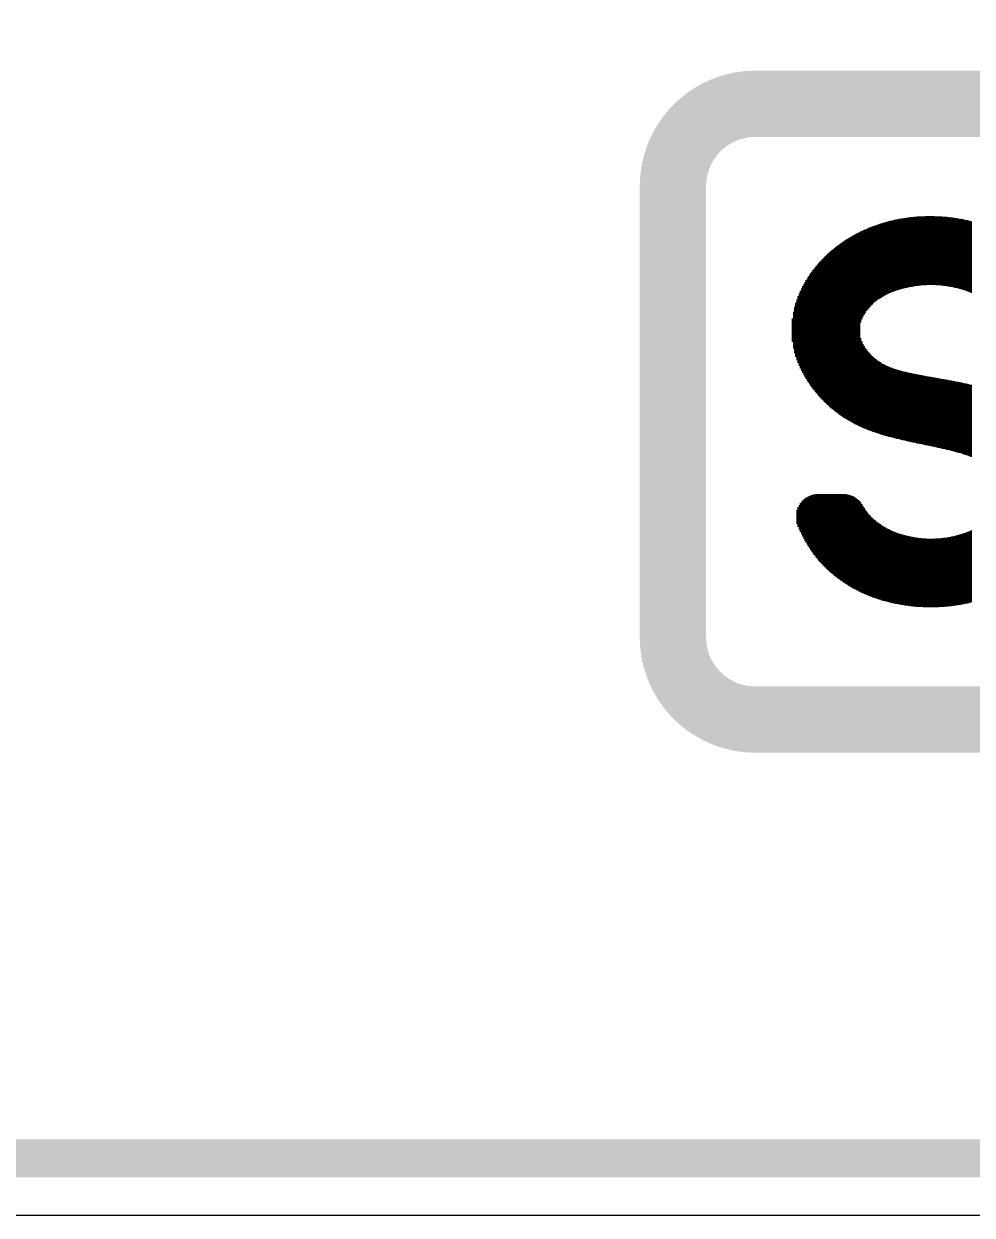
# Model space of a CAD drawing. Extents: x 4.9 to 38.9, y -1.1 to 21.9.
# Drawn here: x 22.443 to 23.444, y 7.063 to 8.321 of the extents above; entities that cross this region are included whole.
import ezdxf

# ---------------------------------------------------------------- set-up
doc = ezdxf.new("R2010")
doc.units = 0
doc.layers.get('0').update_dxf_attribs({"linetype": 'CONTINUOUS'})

msp = doc.modelspace()

# ---------------------------------------------------------------- linework, layer by layer
at = {"linetype": 'CONTINUOUS'}
for p, q in [((23.3505, 8.0335), (23.3505, 8.1107)), ((23.3517, 8.0342), (23.3517, 8.1111)), ((23.3529, 8.0348), (23.3529, 8.1114)), ((23.3541, 8.0354), (23.3541, 8.1118)), ((23.3553, 8.036), (23.3553, 8.1121)), ((23.3565, 8.0365), (23.3565, 8.1124)), ((23.3577, 8.037), (23.3577, 8.1127)), ((23.3589, 8.0375), (23.3589, 8.113)), ((23.3601, 8.038), (23.3601, 8.1133)), ((23.3613, 8.0384), (23.3613, 8.1135)), ((23.3625, 8.0389), (23.3625, 8.1138)), ((23.3637, 8.0393), (23.3637, 8.1141)), ((23.365, 8.0397), (23.365, 8.1143)), ((23.3662, 8.0401), (23.3662, 8.1146)), ((23.3674, 8.0404), (23.3674, 8.1148)), ((23.3686, 8.0408), (23.3686, 8.115)), ((23.3698, 8.0411), (23.3698, 8.1152)), ((23.371, 8.0415), (23.371, 8.1154)), ((23.3722, 8.0418), (23.3722, 8.1156)), ((23.3734, 8.042), (23.3734, 8.1158)), ((23.3746, 8.0423), (23.3746, 8.116)), ((23.3758, 8.0426), (23.3758, 8.1161)), ((23.377, 8.0428), (23.377, 8.1163)), ((23.3782, 8.0431), (23.3782, 8.1164)), ((23.3794, 8.0433), (23.3794, 8.1166)), ((23.3806, 8.0435), (23.3806, 8.1167)), ((23.3818, 8.0437), (23.3818, 8.1168)), ((23.383, 8.0439), (23.383, 8.1169)), ((23.3842, 8.0441), (23.3842, 8.117)), ((23.3854, 8.0442), (23.3854, 8.1172)), ((23.3866, 8.0444), (23.3866, 8.1173)), ((23.3878, 8.0446), (23.3878, 8.1173)), ((23.389, 8.0447), (23.389, 8.1174)), ((23.3902, 8.0448), (23.3902, 8.1175)), ((23.3914, 8.0449), (23.3914, 8.1175)), ((23.3926, 8.045), (23.3926, 8.1176)), ((23.3938, 8.045), (23.3938, 8.1176)), ((23.395, 8.0451), (23.395, 8.1177)), ((23.3962, 8.0452), (23.3962, 8.1177)), ((23.3974, 8.0452), (23.3974, 8.1177)), ((23.3987, 8.0452), (23.3987, 8.1177)), ((23.3999, 8.0452), (23.3999, 8.1177)), ((23.4011, 8.0453), (23.4011, 8.1177)), ((23.4023, 8.0452), (23.4023, 8.1177)), ((23.4035, 8.0452), (23.4035, 8.1177)), ((23.4047, 8.0452), (23.4047, 8.1176)), ((23.4059, 8.0451), (23.4059, 8.1176)), ((23.4071, 8.0451), (23.4071, 8.1176)), ((23.4083, 8.045), (23.4083, 8.1175)), ((23.4095, 8.0449), (23.4095, 8.1174)), ((23.4107, 8.0448), (23.4107, 8.1174)), ((23.4119, 8.0447), (23.4119, 8.1173)), ((23.4131, 8.0446), (23.4131, 8.1172)), ((23.4143, 8.0444), (23.4143, 8.1171)), ((23.4155, 8.0443), (23.4155, 8.117)), ((23.4167, 8.0441), (23.4167, 8.1169)), ((23.4179, 8.0439), (23.4179, 8.1168)), ((23.4191, 8.0437), (23.4191, 8.1166)), ((23.4203, 8.0435), (23.4203, 8.1165)), ((23.4215, 8.0433), (23.4215, 8.1164)), ((23.4227, 8.0431), (23.4227, 8.1162)), ((23.4239, 8.0428), (23.4239, 8.116)), ((23.4251, 8.0426), (23.4251, 8.1159)), ((23.4263, 8.0423), (23.4263, 8.1157)), ((23.4275, 8.042), (23.4275, 8.1155)), ((23.4287, 8.0417), (23.4287, 8.1153)), ((23.4299, 8.0414), (23.4299, 8.1151)), ((23.4311, 8.0411), (23.4311, 8.1149)), ((23.4324, 8.0408), (23.4324, 8.1147)), ((23.4336, 8.0404), (23.4336, 8.1145)), ((23.4348, 8.04), (23.4348, 8.1142)), ((23.436, 8.0396), (23.436, 8.114)), ((23.4372, 8.0392), (23.4372, 8.1137)), ((23.4384, 8.0388), (23.4384, 8.1134)), ((23.4396, 8.0383), (23.4396, 8.1132)), ((23.4408, 8.0378), (23.4408, 8.1129)), ((23.442, 8.0373), (23.442, 8.1126)), ((23.4432, 8.0368), (23.4432, 8.1123)), ((23.3204, 7.8984), (23.3204, 8.0984)), ((23.3216, 7.8978), (23.3216, 8.0991)), ((23.3228, 7.8972), (23.3228, 8.0997)), ((23.324, 7.8966), (23.324, 8.1003)), ((23.3252, 7.896), (23.3252, 8.1009)), ((23.3264, 8.0054), (23.3264, 8.1015)), ((23.3276, 8.009), (23.3276, 8.1021)), ((23.3288, 8.0117), (23.3288, 8.1026)), ((23.33, 8.0139), (23.33, 8.1032)), ((23.3313, 8.0159), (23.3313, 8.1037)), ((23.3325, 8.0177), (23.3325, 8.1042)), ((23.3337, 8.0193), (23.3337, 8.1048)), ((23.3349, 8.0208), (23.3349, 8.1053)), ((23.3361, 8.0222), (23.3361, 8.1057)), ((23.3373, 8.0235), (23.3373, 8.1062)), ((23.3385, 8.0247), (23.3385, 8.1067)), ((23.3397, 8.0258), (23.3397, 8.1071)), ((23.3409, 8.0269), (23.3409, 8.1076)), ((23.3421, 8.0279), (23.3421, 8.108)), ((23.3433, 8.0288), (23.3433, 8.1084)), ((23.3445, 8.0297), (23.3445, 8.1088)), ((23.3457, 8.0306), (23.3457, 8.1092)), ((23.3469, 8.0314), (23.3469, 8.1097)), ((23.3481, 8.0321), (23.3481, 8.11)), ((23.3493, 8.0328), (23.3493, 8.1104)), ((23.3012, 7.9104), (23.3012, 8.086)), ((23.3024, 7.9095), (23.3024, 8.0869)), ((23.3036, 7.9086), (23.3036, 8.0878)), ((23.3048, 7.9077), (23.3048, 8.0887)), ((23.306, 7.9069), (23.306, 8.0895)), ((23.3072, 7.9061), (23.3072, 8.0903)), ((23.3084, 7.9053), (23.3084, 8.0911)), ((23.3096, 7.9045), (23.3096, 8.092)), ((23.3108, 7.9038), (23.3108, 8.0928)), ((23.312, 7.903), (23.312, 8.0935)), ((23.3132, 7.9023), (23.3132, 8.0942)), ((23.3144, 7.9016), (23.3144, 8.095)), ((23.3156, 7.9009), (23.3156, 8.0957)), ((23.3168, 7.9003), (23.3168, 8.0964)), ((23.318, 7.8996), (23.318, 8.0971)), ((23.3192, 7.899), (23.3192, 8.0977)), ((23.2867, 7.9231), (23.2867, 8.0732)), ((23.2879, 7.9219), (23.2879, 8.0744)), ((23.2891, 7.9207), (23.2891, 8.0756)), ((23.2903, 7.9195), (23.2903, 8.0768)), ((23.2915, 7.9185), (23.2915, 8.0779)), ((23.2927, 7.9174), (23.2927, 8.079)), ((23.2939, 7.9163), (23.2939, 8.0801)), ((23.2951, 7.9152), (23.2951, 8.0811)), ((23.2964, 7.9142), (23.2964, 8.0821)), ((23.2976, 7.9132), (23.2976, 8.0831)), ((23.2988, 7.9123), (23.2988, 8.0841)), ((23.3, 7.9113), (23.3, 8.0851)), ((23.2759, 7.9356), (23.2759, 8.0608)), ((23.2771, 7.934), (23.2771, 8.0623)), ((23.2783, 7.9325), (23.2783, 8.0638)), ((23.2795, 7.9311), (23.2795, 8.0653)), ((23.2807, 7.9296), (23.2807, 8.0667)), ((23.2819, 7.9283), (23.2819, 8.0681)), ((23.2831, 7.9269), (23.2831, 8.0694)), ((23.2843, 7.9256), (23.2843, 8.0707)), ((23.2855, 7.9243), (23.2855, 8.072)), ((23.2675, 7.9481), (23.2675, 8.0481)), ((23.2687, 7.946), (23.2687, 8.0502)), ((23.2699, 7.9441), (23.2699, 8.0521)), ((23.2711, 7.9423), (23.2711, 8.054)), ((23.2723, 7.9405), (23.2723, 8.0558)), ((23.2735, 7.9388), (23.2735, 8.0575)), ((23.2747, 7.9372), (23.2747, 8.0591)), ((23.2614, 7.9597), (23.2614, 8.036)), ((23.2627, 7.9571), (23.2627, 8.0389)), ((23.2639, 7.9546), (23.2639, 8.0414)), ((23.2651, 7.9523), (23.2651, 8.0438)), ((23.2663, 7.9501), (23.2663, 8.046)), ((23.2578, 7.9693), (23.2578, 8.0262)), ((23.259, 7.9657), (23.259, 8.0298)), ((23.2602, 7.9626), (23.2602, 8.0332)), ((23.2554, 7.9782), (23.2554, 8.0168)), ((23.2566, 7.9732), (23.2566, 8.022)), ((23.2542, 7.985), (23.2542, 8.0097)), ((23.3264, 7.8955), (23.3264, 7.9891)), ((23.3276, 7.895), (23.3276, 7.9855)), ((23.3288, 7.8944), (23.3288, 7.9828)), ((23.33, 7.8939), (23.33, 7.9805)), ((23.3313, 7.8934), (23.3313, 7.9786)), ((23.3325, 7.8929), (23.3325, 7.9769)), ((23.3337, 7.8924), (23.3337, 7.9753)), ((23.3349, 7.892), (23.3349, 7.9739)), ((23.3361, 7.8915), (23.3361, 7.9725)), ((23.3373, 7.8911), (23.3373, 7.9713)), ((23.3385, 7.8906), (23.3385, 7.9701)), ((23.3397, 7.8902), (23.3397, 7.969)), ((23.3409, 7.8898), (23.3409, 7.968)), ((23.3421, 7.8894), (23.3421, 7.967)), ((23.3433, 7.889), (23.3433, 7.966)), ((23.3445, 7.8886), (23.3445, 7.9652)), ((23.3457, 7.8882), (23.3457, 7.9643)), ((23.3469, 7.8878), (23.3469, 7.9635)), ((23.3481, 7.8874), (23.3481, 7.9627)), ((23.3493, 7.8871), (23.3493, 7.962)), ((23.3505, 7.8867), (23.3505, 7.9614)), ((23.3517, 7.8864), (23.3517, 7.9607)), ((23.3529, 7.886), (23.3529, 7.9601)), ((23.3541, 7.8857), (23.3541, 7.9596)), ((23.3553, 7.8853), (23.3553, 7.959)), ((23.3565, 7.885), (23.3565, 7.9585)), ((23.3577, 7.8847), (23.3577, 7.958)), ((23.3589, 7.8844), (23.3589, 7.9576)), ((23.3601, 7.8841), (23.3601, 7.9572)), ((23.3613, 7.8838), (23.3613, 7.9567)), ((23.3625, 7.8835), (23.3625, 7.9563)), ((23.3637, 7.8832), (23.3637, 7.9559)), ((23.365, 7.8829), (23.365, 7.9556)), ((23.3662, 7.8826), (23.3662, 7.9552)), ((23.3674, 7.8823), (23.3674, 7.9549)), ((23.3686, 7.882), (23.3686, 7.9545)), ((23.3698, 7.8817), (23.3698, 7.9542)), ((23.371, 7.8815), (23.371, 7.9539)), ((23.3722, 7.8812), (23.3722, 7.9536)), ((23.3734, 7.8809), (23.3734, 7.9533)), ((23.3746, 7.8806), (23.3746, 7.953)), ((23.3758, 7.8804), (23.3758, 7.9527)), ((23.377, 7.8801), (23.377, 7.9525)), ((23.3782, 7.8798), (23.3782, 7.9522)), ((23.3794, 7.8796), (23.3794, 7.952)), ((23.3806, 7.8793), (23.3806, 7.9517)), ((23.3818, 7.879), (23.3818, 7.9514)), ((23.383, 7.8788), (23.383, 7.9512)), ((23.3842, 7.8785), (23.3842, 7.951)), ((23.3854, 7.8783), (23.3854, 7.9507)), ((23.3866, 7.878), (23.3866, 7.9505)), ((23.3878, 7.8778), (23.3878, 7.9503)), ((23.389, 7.8775), (23.389, 7.95)), ((23.3902, 7.8773), (23.3902, 7.9498)), ((23.3914, 7.877), (23.3914, 7.9496)), ((23.3926, 7.8767), (23.3926, 7.9494)), ((23.3938, 7.8765), (23.3938, 7.9492)), ((23.395, 7.8762), (23.395, 7.9489)), ((23.3962, 7.876), (23.3962, 7.9487)), ((23.3974, 7.8757), (23.3974, 7.9485)), ((23.3987, 7.8755), (23.3987, 7.9483)), ((23.3999, 7.8752), (23.3999, 7.9481)), ((23.4011, 7.875), (23.4011, 7.9479)), ((23.4023, 7.8747), (23.4023, 7.9476)), ((23.4035, 7.8745), (23.4035, 7.9474)), ((23.4047, 7.8742), (23.4047, 7.9472)), ((23.4059, 7.8739), (23.4059, 7.947)), ((23.4071, 7.8737), (23.4071, 7.9468)), ((23.4083, 7.8734), (23.4083, 7.9466)), ((23.4095, 7.8732), (23.4095, 7.9464)), ((23.4107, 7.8729), (23.4107, 7.9462)), ((23.4119, 7.8726), (23.4119, 7.9459)), ((23.4131, 7.8723), (23.4131, 7.9457)), ((23.4143, 7.8721), (23.4143, 7.9455)), ((23.4155, 7.8718), (23.4155, 7.9453)), ((23.4167, 7.8715), (23.4167, 7.9451)), ((23.4179, 7.8712), (23.4179, 7.9449)), ((23.4191, 7.871), (23.4191, 7.9446)), ((23.4203, 7.8707), (23.4203, 7.9444)), ((23.4215, 7.8704), (23.4215, 7.9442)), ((23.4227, 7.8701), (23.4227, 7.944)), ((23.4239, 7.8698), (23.4239, 7.9437)), ((23.4251, 7.8695), (23.4251, 7.9435)), ((23.4263, 7.8692), (23.4263, 7.9433)), ((23.4275, 7.8688), (23.4275, 7.943)), ((23.4287, 7.8685), (23.4287, 7.9428)), ((23.4299, 7.8681), (23.4299, 7.9426)), ((23.4311, 7.8678), (23.4311, 7.9423)), ((23.4324, 7.8675), (23.4324, 7.9421)), ((23.4336, 7.8671), (23.4336, 7.9418)), ((23.4348, 7.8667), (23.4348, 7.9416)), ((23.436, 7.8663), (23.436, 7.9413)), ((23.4372, 7.8659), (23.4372, 7.941)), ((23.4384, 7.8655), (23.4384, 7.9408)), ((23.4396, 7.8651), (23.4396, 7.9405)), ((23.4408, 7.8646), (23.4408, 7.9402)), ((23.442, 7.8642), (23.442, 7.9399)), ((23.4432, 7.8637), (23.4432, 7.9397)), ((23.2711, 7.769), (23.2711, 7.8218)), ((23.2723, 7.7672), (23.2723, 7.8224)), ((23.2735, 7.7655), (23.2735, 7.8229)), ((23.2747, 7.7638), (23.2747, 7.8233)), ((23.2759, 7.762), (23.2759, 7.8236)), ((23.2771, 7.7603), (23.2771, 7.8239)), ((23.2783, 7.7588), (23.2783, 7.8241)), ((23.2795, 7.7573), (23.2795, 7.8243)), ((23.2807, 7.7559), (23.2807, 7.8244)), ((23.2819, 7.7545), (23.2819, 7.8244)), ((23.2831, 7.753), (23.2831, 7.8244)), ((23.2843, 7.7517), (23.2843, 7.8244)), ((23.2855, 7.7504), (23.2855, 7.8244)), ((23.2867, 7.7492), (23.2867, 7.8244)), ((23.2879, 7.748), (23.2879, 7.8244)), ((23.2891, 7.7468), (23.2891, 7.8244)), ((23.2903, 7.7456), (23.2903, 7.8244)), ((23.2915, 7.7445), (23.2915, 7.8244)), ((23.2927, 7.7434), (23.2927, 7.8244)), ((23.2939, 7.7424), (23.2939, 7.8244)), ((23.2951, 7.7413), (23.2951, 7.8244)), ((23.2964, 7.7403), (23.2964, 7.8244)), ((23.2976, 7.7393), (23.2976, 7.8244)), ((23.2988, 7.7383), (23.2988, 7.8244)), ((23.3, 7.7374), (23.3, 7.8244)), ((23.3012, 7.7364), (23.3012, 7.8244)), ((23.3024, 7.7355), (23.3024, 7.8244)), ((23.3036, 7.7346), (23.3036, 7.8244)), ((23.3048, 7.7337), (23.3048, 7.8244)), ((23.306, 7.7329), (23.306, 7.8244)), ((23.3072, 7.7321), (23.3072, 7.8244)), ((23.3084, 7.7312), (23.3084, 7.8244)), ((23.3096, 7.7304), (23.3096, 7.8243)), ((23.3108, 7.7296), (23.3108, 7.8242)), ((23.312, 7.7289), (23.312, 7.824)), ((23.3132, 7.7281), (23.3132, 7.8238)), ((23.3144, 7.7274), (23.3144, 7.8234)), ((23.3156, 7.7266), (23.3156, 7.8231)), ((23.3168, 7.7259), (23.3168, 7.8226)), ((23.318, 7.7253), (23.318, 7.8221)), ((23.3192, 7.7246), (23.3192, 7.8214)), ((23.2602, 7.7897), (23.2602, 7.8107)), ((23.2614, 7.7872), (23.2614, 7.8129)), ((23.2627, 7.7847), (23.2627, 7.8147)), ((23.2639, 7.7821), (23.2639, 7.8162)), ((23.2651, 7.7796), (23.2651, 7.8175)), ((23.2663, 7.7773), (23.2663, 7.8186)), ((23.2675, 7.7752), (23.2675, 7.8196)), ((23.2687, 7.7732), (23.2687, 7.8204)), ((23.2699, 7.7711), (23.2699, 7.8211)), ((23.3204, 7.7239), (23.3204, 7.8207)), ((23.3216, 7.7233), (23.3216, 7.8199)), ((23.3228, 7.7226), (23.3228, 7.819)), ((23.324, 7.7221), (23.324, 7.818)), ((23.3252, 7.7215), (23.3252, 7.8168)), ((23.3264, 7.7209), (23.3264, 7.8154)), ((23.3276, 7.7203), (23.3276, 7.8138)), ((23.3288, 7.7197), (23.3288, 7.8118)), ((23.33, 7.7192), (23.33, 7.8099)), ((23.259, 7.7929), (23.259, 7.8077)), ((23.3313, 7.7187), (23.3313, 7.8079)), ((23.3325, 7.7182), (23.3325, 7.8061)), ((23.3337, 7.7177), (23.3337, 7.8045)), ((23.3349, 7.7172), (23.3349, 7.803)), ((23.3361, 7.7167), (23.3361, 7.8017)), ((23.3373, 7.7163), (23.3373, 7.8004)), ((23.3385, 7.7158), (23.3385, 7.7992)), ((23.3397, 7.7154), (23.3397, 7.7981)), ((23.3409, 7.7149), (23.3409, 7.7971)), ((23.3421, 7.7145), (23.3421, 7.7961)), ((23.3433, 7.7141), (23.3433, 7.7952)), ((23.3445, 7.7137), (23.3445, 7.7943)), ((23.3457, 7.7133), (23.3457, 7.7934)), ((23.3469, 7.713), (23.3469, 7.7926)), ((23.3481, 7.7126), (23.3481, 7.7918)), ((23.3493, 7.7122), (23.3493, 7.791)), ((23.3505, 7.7119), (23.3505, 7.7902)), ((23.3517, 7.7116), (23.3517, 7.7895)), ((23.3529, 7.7112), (23.3529, 7.7888)), ((23.3541, 7.7109), (23.3541, 7.7881)), ((23.3553, 7.7106), (23.3553, 7.7875)), ((23.3565, 7.7103), (23.3565, 7.7869)), ((23.3577, 7.71), (23.3577, 7.7863)), ((23.3589, 7.7097), (23.3589, 7.7857)), ((23.3601, 7.7094), (23.3601, 7.7852)), ((23.3613, 7.7092), (23.3613, 7.7847)), ((23.3625, 7.7089), (23.3625, 7.7842)), ((23.3637, 7.7087), (23.3637, 7.7838)), ((23.4384, 7.7091), (23.4384, 7.7841)), ((23.4396, 7.7094), (23.4396, 7.7845)), ((23.4408, 7.7097), (23.4408, 7.7851)), ((23.442, 7.7099), (23.442, 7.7856)), ((23.4432, 7.7102), (23.4432, 7.7861)), ((23.365, 7.7085), (23.365, 7.7833)), ((23.3662, 7.7082), (23.3662, 7.7829)), ((23.3674, 7.708), (23.3674, 7.7825)), ((23.3686, 7.7078), (23.3686, 7.7821)), ((23.3698, 7.7076), (23.3698, 7.7818)), ((23.371, 7.7074), (23.371, 7.7814)), ((23.3722, 7.7072), (23.3722, 7.7811)), ((23.3734, 7.707), (23.3734, 7.7808)), ((23.3746, 7.7068), (23.3746, 7.7805)), ((23.3758, 7.7067), (23.3758, 7.7802)), ((23.377, 7.7065), (23.377, 7.7799)), ((23.3782, 7.7064), (23.3782, 7.7796)), ((23.3794, 7.7062), (23.3794, 7.7794)), ((23.3806, 7.7061), (23.3806, 7.7792)), ((23.3818, 7.7059), (23.3818, 7.7789)), ((23.383, 7.7058), (23.383, 7.7787)), ((23.3842, 7.7057), (23.3842, 7.7785)), ((23.3854, 7.7056), (23.3854, 7.7784)), ((23.3866, 7.7055), (23.3866, 7.7782)), ((23.3878, 7.7054), (23.3878, 7.778)), ((23.389, 7.7054), (23.389, 7.7779)), ((23.3902, 7.7053), (23.3902, 7.7778)), ((23.3914, 7.7053), (23.3914, 7.7776)), ((23.3926, 7.7052), (23.3926, 7.7776)), ((23.3938, 7.7052), (23.3938, 7.7775)), ((23.395, 7.7051), (23.395, 7.7774)), ((23.3962, 7.7051), (23.3962, 7.7773)), ((23.3974, 7.7051), (23.3974, 7.7773)), ((23.3987, 7.7051), (23.3987, 7.7773)), ((23.3999, 7.7051), (23.3999, 7.7772)), ((23.4011, 7.705), (23.4011, 7.7772)), ((23.4023, 7.705), (23.4023, 7.7773)), ((23.4035, 7.7051), (23.4035, 7.7773)), ((23.4047, 7.7051), (23.4047, 7.7773)), ((23.4059, 7.7051), (23.4059, 7.7774)), ((23.4071, 7.7052), (23.4071, 7.7774)), ((23.4083, 7.7052), (23.4083, 7.7775)), ((23.4095, 7.7053), (23.4095, 7.7776)), ((23.4107, 7.7054), (23.4107, 7.7777)), ((23.4119, 7.7054), (23.4119, 7.7778)), ((23.4131, 7.7055), (23.4131, 7.7779)), ((23.4143, 7.7056), (23.4143, 7.7781)), ((23.4155, 7.7057), (23.4155, 7.7783)), ((23.4167, 7.7058), (23.4167, 7.7784)), ((23.4179, 7.7059), (23.4179, 7.7786)), ((23.4191, 7.7061), (23.4191, 7.7788)), ((23.4203, 7.7062), (23.4203, 7.779)), ((23.4215, 7.7063), (23.4215, 7.7793)), ((23.4227, 7.7064), (23.4227, 7.7795)), ((23.4239, 7.7066), (23.4239, 7.7798)), ((23.4251, 7.7068), (23.4251, 7.78)), ((23.4263, 7.707), (23.4263, 7.7803)), ((23.4275, 7.7071), (23.4275, 7.7806)), ((23.4287, 7.7073), (23.4287, 7.7809)), ((23.4299, 7.7075), (23.4299, 7.7813)), ((23.4311, 7.7077), (23.4311, 7.7816)), ((23.4324, 7.7079), (23.4324, 7.782)), ((23.4336, 7.7082), (23.4336, 7.7824)), ((23.4348, 7.7084), (23.4348, 7.7828)), ((23.436, 7.7086), (23.436, 7.7832)), ((23.4372, 7.7089), (23.4372, 7.7836))]:
    msp.add_line(p, q, dxfattribs=at)
msp.add_line((13.4472, 7.0633), (30.8892, 7.0633))
at = {"const_width": 0.04}
msp.add_lwpolyline([(13.5082, 10.4033), (30.8282, 10.4033, -0.414214), (30.9082, 10.3233), (30.9082, 7.2033, -0.414214), (30.8282, 7.1233), (13.5082, 7.1233, -0.414214), (13.4282, 7.2033), (13.4282, 10.3233, -0.414214)], format="xyb", close=True, dxfattribs=at)
at = {"linetype": 'CONTINUOUS', "const_width": 0.07}
for points in [[(23.2149, 8.2364, 0.414214), (23.1279, 8.1494, 0.414214)], [(23.1279, 7.6734, 0.414214), (23.2149, 7.5864, 0.414214)]]:
    msp.add_lwpolyline(points, format="xyb", dxfattribs=at)
for points in [[(23.2149, 8.2364), (24.2109, 8.2364)], [(23.1279, 7.6734), (23.1279, 8.1494)], [(23.2149, 7.5864), (24.2109, 7.5864)]]:
    msp.add_lwpolyline(points, dxfattribs=at)

doc.saveas('drawing.dxf')
